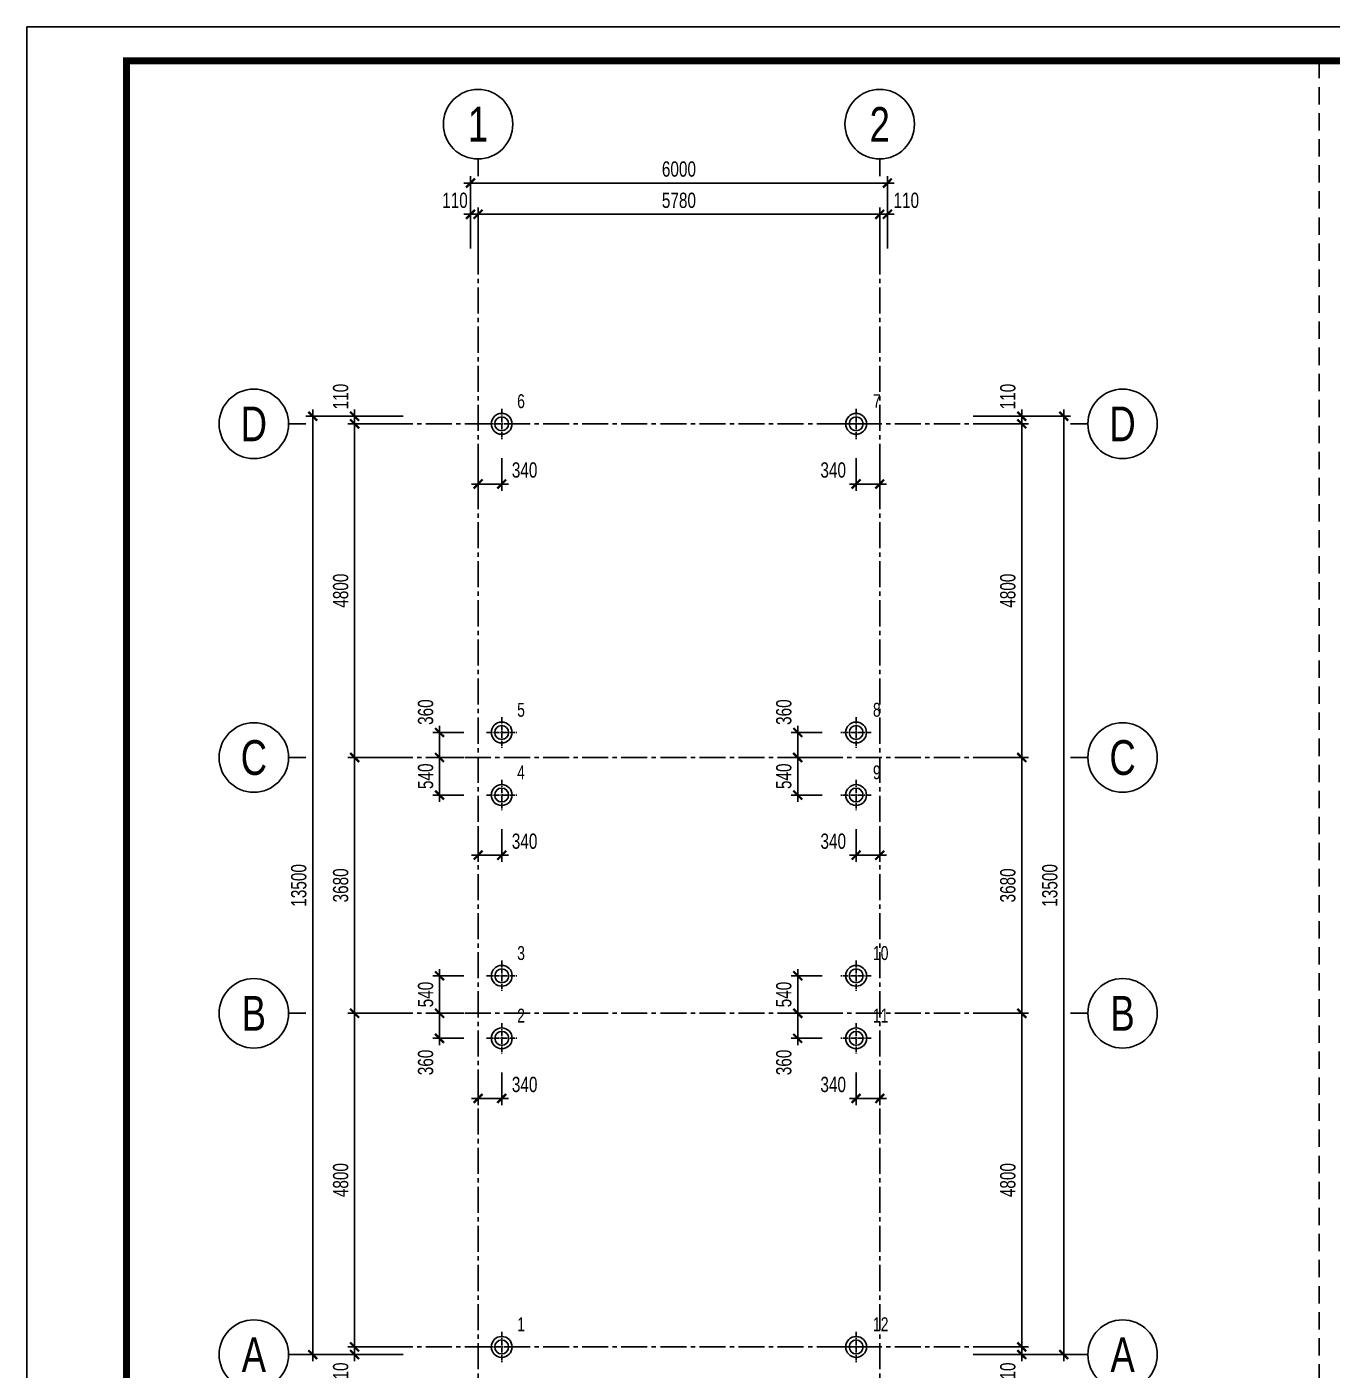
# Model space of a CAD drawing. Header units: millimetres. Extents: x -121190 to 167528, y -50070 to 22631.
# Drawn here: x 65534 to 84318, y -334 to 18992 of the extents above; entities that cross this region are included whole.
import ezdxf
from ezdxf.enums import TextEntityAlignment as Align

# ---------------------------------------------------------------- set-up
doc = ezdxf.new("R2010")
doc.units = ezdxf.units.MM
doc.header["$MEASUREMENT"] = 0
for name, pattern in [('CENTER2', [1.125, 0.75, -0.125, 0.125, -0.125]), ('HIDDEN', [0.375, 0.25, -0.125]), ('Xref Grid A18$0$CENTER2', [1.125, 0.75, -0.125, 0.125, -0.125])]:
    doc.linetypes.add(name, pattern=pattern)
doc.layers.get('DEFPOINTS').update_dxf_attribs({"color": 87})
for name, color, linetype in [('02.DIM', 8, 'Continuous'), ('04.HIDDEN', 8, 'HIDDEN'), ('06.TEXT', 2, 'Continuous'), ('CDC.01.AXIS', 160, 'CENTER2'), ('Xref Grid A18$0$01.AXIS', 160, 'Xref Grid A18$0$CENTER2'), ('Xref Grid A18$0$02.DIM', 8, 'Continuous')]:
    doc.layers.add(name, color=color, linetype=linetype)
doc.layers.add('KHUNGTEN', color=7, linetype='Continuous', lineweight=20)
doc.layers.add('Xref khung ten  A3 TKCS$0$A-KY HIEU', color=34, linetype='Continuous', lineweight=20)
doc.styles.add('SMTEXT', font='3t-unicode.shx', dxfattribs={"width": 0.75})
doc.styles.add('Xref Grid A18$0$BIGTEXT', font='arial.ttf', dxfattribs={"width": 0.8})
doc.styles.add('Xref Grid A18$0$SMTEXT', font='3t-unicode.shx', dxfattribs={"width": 0.75})
doc.dimstyles.new('X1', dxfattribs={"dimtxt": 220, "dimasz": 0.8, "dimexe": 0, "dimexo": 0, "dimgap": 90, "dimtad": 1, "dimdec": 0, "dimzin": 13, "dimdsep": 46, "dimtxsty": 'SMTEXT', "dimblk1": 'CHEO', "dimblk2": 'CHEO', "dimsah": 1, "dimcen": 0, "dimclrd": 256, "dimclre": 256, "dimclrt": 2, "dimadec": 0, "dimazin": 0, "dimtfac": 1, "dimtdec": 0, "dimtix": 1, "dimtmove": 2, "dimatfit": 3, "dimldrblk": 'CHEO', "dimfxl": 1, "dimtolj": 1, "dimtzin": 13, "dimarcsym": 0})
doc.dimstyles.new('Xref Grid A18$0$X1', dxfattribs={"dimtxt": 220, "dimasz": 0.8, "dimexe": 0, "dimexo": 0, "dimgap": 90, "dimtad": 1, "dimdec": 0, "dimzin": 13, "dimdsep": 46, "dimtxsty": 'Xref Grid A18$0$SMTEXT', "dimblk1": 'Xref Grid A18$0$CHEO', "dimblk2": 'Xref Grid A18$0$CHEO', "dimsah": 1, "dimcen": 0, "dimclrd": 256, "dimclre": 256, "dimclrt": 2, "dimadec": 0, "dimazin": 0, "dimtfac": 1, "dimtdec": 0, "dimtix": 1, "dimtmove": 2, "dimatfit": 3, "dimldrblk": 'Xref Grid A18$0$CHEO', "dimfxl": 1, "dimtolj": 1, "dimtzin": 13, "dimarcsym": 0})

# ---------------------------------------------------------------- blocks, each defined once
blk = doc.blocks.new('Xref khung ten  A3 TKCS')
at = {"layer": 'DEFPOINTS', "color": 125}
blk.add_lwpolyline([(-57730.37, -13938.76), (-57310.37, -13938.76), (-57310.37, -13641.76), (-57730.37, -13641.76)], close=True, dxfattribs=at)
at = {"layer": 'Xref khung ten  A3 TKCS$0$A-KY HIEU', "color": 0, "const_width": 1.02}
blk.add_lwpolyline([(-57716.02, -13933.85), (-57716.02, -13646.66), (-57315.38, -13646.66), (-57315.38, -13933.85)], close=True, dxfattribs=at)
blk = doc.blocks.new('A$C758D662A')
at = {"ltscale": 500}
for radius in [300, 200]:
    blk.add_circle((0, 0), radius, dxfattribs=at)
at = {"layer": 'CDC.01.AXIS', "ltscale": 200}
for p, q in [((0, 437), (0, -437)), ((437, 0), (-437, 0))]:
    blk.add_line(p, q, dxfattribs=at)
blk = doc.blocks.new('pile Plan')
at = {"yscale": 0.5, "zscale": 0.5}
for p, xscale in [((89423, 13280), 0.5), ((94524, 13280), 0.5), ((89423, 8840), -0.5), ((94523, 8840), 0.5), ((89423, 7940), -0.5), ((94523, 7940), 0.5), ((89424, 5340), -0.5), ((94524, 5340), 0.5), ((89424, 4440), -0.5), ((94524, 4440), 0.5), ((89423, 0), 0.5), ((94524, 0), 0.5)]:
    blk.add_blockref('A$C758D662A', p, dxfattribs=dict(at, xscale=xscale))
blk = doc.blocks.new('Xref Grid A18$0$CHEO')
at = {"layer": 'Xref Grid A18$0$02.DIM'}
for points in [[(-121, 0), (121, 0)], [(0, 121), (0, -121)]]:
    blk.add_lwpolyline(points, dxfattribs=at)
at = {"layer": 'Xref Grid A18$0$02.DIM', "const_width": 40}
blk.add_lwpolyline([(80, 80), (-80, -81)], dxfattribs=at)
blk = doc.blocks.new('*D738')
at = {"layer": 'DEFPOINTS', "color": 0, "transparency": 16777216}
for p in [(-1076, 4800), (-1076, 0), (-1777, 0)]:
    blk.add_point(p, dxfattribs=at)
at = {"layer": 'Xref Grid A18$0$02.DIM', "lineweight": -2, "transparency": 16777216}
for p, q in [((-1076, 4800), (-1777, 4800)), ((-1777, 4799), (-1777, 1)), ((-1076, 0), (-1777, 0))]:
    blk.add_line(p, q, dxfattribs=at)
at = {"layer": 'Xref Grid A18$0$02.DIM', "lineweight": -2, "transparency": 16777216, "xscale": 0.8, "yscale": 0.8, "zscale": 0.8}
for p, rotation in [((-1777, 4800), 90), ((-1777, 0), 270)]:
    blk.add_blockref('Xref Grid A18$0$CHEO', p, dxfattribs=dict(at, rotation=rotation))
at = {"layer": 'Xref Grid A18$0$02.DIM', "color": 2, "transparency": 16777216, "insert": (-1977, 2400), "char_height": 220, "attachment_point": 5, "rotation": 90, "style": 'Xref Grid A18$0$SMTEXT'}
blk.add_mtext('\\A1;4800', dxfattribs=at)
blk = doc.blocks.new('*D739')
at = {"layer": 'DEFPOINTS', "color": 0, "transparency": 16777216}
for p in [(-1777, 8480), (-1076, 8480), (-1076, 4800)]:
    blk.add_point(p, dxfattribs=at)
at = {"layer": 'Xref Grid A18$0$02.DIM', "lineweight": -2, "transparency": 16777216}
for p, q in [((-1076, 8480), (-1777, 8480)), ((-1777, 4801), (-1777, 8479)), ((-1076, 4800), (-1777, 4800))]:
    blk.add_line(p, q, dxfattribs=at)
at = {"layer": 'Xref Grid A18$0$02.DIM', "lineweight": -2, "transparency": 16777216, "xscale": 0.8, "yscale": 0.8, "zscale": 0.8}
for p, rotation in [((-1777, 8480), 90), ((-1777, 4800), 270)]:
    blk.add_blockref('Xref Grid A18$0$CHEO', p, dxfattribs=dict(at, rotation=rotation))
at = {"layer": 'Xref Grid A18$0$02.DIM', "color": 2, "transparency": 16777216, "insert": (-1977, 6640), "char_height": 220, "attachment_point": 5, "rotation": 90, "style": 'Xref Grid A18$0$SMTEXT'}
blk.add_mtext('\\A1;3680', dxfattribs=at)
blk = doc.blocks.new('*D740')
at = {"layer": 'DEFPOINTS', "color": 0, "transparency": 16777216}
for p in [(-1777, 13280), (-1076, 13280), (-1076, 8480)]:
    blk.add_point(p, dxfattribs=at)
at = {"layer": 'Xref Grid A18$0$02.DIM', "lineweight": -2, "transparency": 16777216}
for p, q in [((-1076, 13280), (-1777, 13280)), ((-1777, 8481), (-1777, 13279)), ((-1076, 8480), (-1777, 8480))]:
    blk.add_line(p, q, dxfattribs=at)
at = {"layer": 'Xref Grid A18$0$02.DIM', "lineweight": -2, "transparency": 16777216, "xscale": 0.8, "yscale": 0.8, "zscale": 0.8}
for p, rotation in [((-1777, 13280), 90), ((-1777, 8480), 270)]:
    blk.add_blockref('Xref Grid A18$0$CHEO', p, dxfattribs=dict(at, rotation=rotation))
at = {"layer": 'Xref Grid A18$0$02.DIM', "color": 2, "transparency": 16777216, "insert": (-1977, 10880), "char_height": 220, "attachment_point": 5, "rotation": 90, "style": 'Xref Grid A18$0$SMTEXT'}
blk.add_mtext('\\A1;4800', dxfattribs=at)
blk = doc.blocks.new('*D752')
at = {"layer": 'DEFPOINTS', "color": 0, "transparency": 16777216}
for p in [(-2380, 13390), (-1076, 13390), (-1076, -110)]:
    blk.add_point(p, dxfattribs=at)
at = {"layer": 'Xref Grid A18$0$02.DIM', "lineweight": -2, "transparency": 16777216}
for p, q in [((-1076, 13390), (-2380, 13390)), ((-2380, -109), (-2380, 13389)), ((-1076, -110), (-2380, -110))]:
    blk.add_line(p, q, dxfattribs=at)
at = {"layer": 'Xref Grid A18$0$02.DIM', "lineweight": -2, "transparency": 16777216, "xscale": 0.8, "yscale": 0.8, "zscale": 0.8}
for p, rotation in [((-2380, 13390), 90), ((-2380, -110), 270)]:
    blk.add_blockref('Xref Grid A18$0$CHEO', p, dxfattribs=dict(at, rotation=rotation))
at = {"layer": 'Xref Grid A18$0$02.DIM', "color": 2, "transparency": 16777216, "insert": (-2580, 6640), "char_height": 220, "attachment_point": 5, "rotation": 90, "style": 'Xref Grid A18$0$SMTEXT'}
blk.add_mtext('\\A1;13500', dxfattribs=at)
blk = doc.blocks.new('*D756')
at = {"layer": 'DEFPOINTS', "color": 0, "transparency": 16777216}
for p in [(-1777, 13390), (-1076, 13390), (-1076, 13280)]:
    blk.add_point(p, dxfattribs=at)
at = {"layer": 'Xref Grid A18$0$02.DIM', "lineweight": -2, "transparency": 16777216}
for p, q in [((-1777, 13391), (-1777, 13392)), ((-1076, 13390), (-1777, 13390)), ((-1777, 13280), (-1777, 13390)), ((-1076, 13280), (-1777, 13280)), ((-1777, 13279), (-1777, 13278))]:
    blk.add_line(p, q, dxfattribs=at)
at = {"layer": 'Xref Grid A18$0$02.DIM', "lineweight": -2, "transparency": 16777216, "xscale": 0.8, "yscale": 0.8, "zscale": 0.8}
for p, rotation in [((-1777, 13390), 270), ((-1777, 13280), 90)]:
    blk.add_blockref('Xref Grid A18$0$CHEO', p, dxfattribs=dict(at, rotation=rotation))
at = {"layer": 'Xref Grid A18$0$02.DIM', "color": 2, "transparency": 16777216, "insert": (-1977, 13673), "char_height": 220, "attachment_point": 5, "rotation": 90, "style": 'Xref Grid A18$0$SMTEXT'}
blk.add_mtext('\\A1;110', dxfattribs=at)
blk = doc.blocks.new('*D757')
at = {"layer": 'DEFPOINTS', "color": 0, "transparency": 16777216}
for p in [(-1076, 0), (-1777, -110), (-1076, -110)]:
    blk.add_point(p, dxfattribs=at)
at = {"layer": 'Xref Grid A18$0$02.DIM', "lineweight": -2, "transparency": 16777216}
for p, q in [((-1777, 1), (-1777, 2)), ((-1076, 0), (-1777, 0)), ((-1777, 0), (-1777, -110)), ((-1076, -110), (-1777, -110)), ((-1777, -111), (-1777, -112))]:
    blk.add_line(p, q, dxfattribs=at)
at = {"layer": 'Xref Grid A18$0$02.DIM', "lineweight": -2, "transparency": 16777216, "xscale": 0.8, "yscale": 0.8, "zscale": 0.8}
for p, rotation in [((-1777, 0), 270), ((-1777, -110), 90)]:
    blk.add_blockref('Xref Grid A18$0$CHEO', p, dxfattribs=dict(at, rotation=rotation))
at = {"layer": 'Xref Grid A18$0$02.DIM', "color": 2, "transparency": 16777216, "insert": (-1977, -408), "char_height": 220, "attachment_point": 5, "rotation": 90, "style": 'Xref Grid A18$0$SMTEXT'}
blk.add_mtext('\\A1;110', dxfattribs=at)
blk = doc.blocks.new('Xref Grid A18$0$_Axis name')
at = {"layer": 'Xref Grid A18$0$02.DIM'}
blk.add_line((0, 2.5), (0, 0), dxfattribs=at)
blk.add_circle((0, 7.5), 5, dxfattribs=at)
at = {"layer": 'Xref Grid A18$0$02.DIM', "style": 'Xref Grid A18$0$BIGTEXT', "width": 0.75}
blk.add_attdef('.', text='', height=5, dxfattribs=at).set_placement((0, 7.5), align=Align.MIDDLE)
blk = doc.blocks.new('*D741')
at = {"layer": 'DEFPOINTS', "color": 0, "transparency": 16777216}
for p in [(7124, 4800), (7124, 0), (7824, 0)]:
    blk.add_point(p, dxfattribs=at)
at = {"layer": 'Xref Grid A18$0$02.DIM', "lineweight": -2, "transparency": 16777216}
for p, q in [((7124, 4800), (7824, 4800)), ((7824, 4799), (7824, 1)), ((7124, 0), (7824, 0))]:
    blk.add_line(p, q, dxfattribs=at)
at = {"layer": 'Xref Grid A18$0$02.DIM', "lineweight": -2, "transparency": 16777216, "xscale": 0.8, "yscale": 0.8, "zscale": 0.8}
for p, rotation in [((7824, 4800), 90), ((7824, 0), 270)]:
    blk.add_blockref('Xref Grid A18$0$CHEO', p, dxfattribs=dict(at, rotation=rotation))
at = {"layer": 'Xref Grid A18$0$02.DIM', "color": 2, "transparency": 16777216, "insert": (7624, 2400), "char_height": 220, "attachment_point": 5, "rotation": 90, "style": 'Xref Grid A18$0$SMTEXT'}
blk.add_mtext('\\A1;4800', dxfattribs=at)
blk = doc.blocks.new('*D742')
at = {"layer": 'DEFPOINTS', "color": 0, "transparency": 16777216}
for p in [(7124, 8480), (7824, 8480), (7124, 4800)]:
    blk.add_point(p, dxfattribs=at)
at = {"layer": 'Xref Grid A18$0$02.DIM', "lineweight": -2, "transparency": 16777216}
for p, q in [((7124, 8480), (7824, 8480)), ((7824, 4801), (7824, 8479)), ((7124, 4800), (7824, 4800))]:
    blk.add_line(p, q, dxfattribs=at)
at = {"layer": 'Xref Grid A18$0$02.DIM', "lineweight": -2, "transparency": 16777216, "xscale": 0.8, "yscale": 0.8, "zscale": 0.8}
for p, rotation in [((7824, 8480), 90), ((7824, 4800), 270)]:
    blk.add_blockref('Xref Grid A18$0$CHEO', p, dxfattribs=dict(at, rotation=rotation))
at = {"layer": 'Xref Grid A18$0$02.DIM', "color": 2, "transparency": 16777216, "insert": (7624, 6640), "char_height": 220, "attachment_point": 5, "rotation": 90, "style": 'Xref Grid A18$0$SMTEXT'}
blk.add_mtext('\\A1;3680', dxfattribs=at)
blk = doc.blocks.new('*D743')
at = {"layer": 'DEFPOINTS', "color": 0, "transparency": 16777216}
for p in [(7124, 13280), (7824, 13280), (7124, 8480)]:
    blk.add_point(p, dxfattribs=at)
at = {"layer": 'Xref Grid A18$0$02.DIM', "lineweight": -2, "transparency": 16777216}
for p, q in [((7124, 13280), (7824, 13280)), ((7824, 8481), (7824, 13279)), ((7124, 8480), (7824, 8480))]:
    blk.add_line(p, q, dxfattribs=at)
at = {"layer": 'Xref Grid A18$0$02.DIM', "lineweight": -2, "transparency": 16777216, "xscale": 0.8, "yscale": 0.8, "zscale": 0.8}
for p, rotation in [((7824, 13280), 90), ((7824, 8480), 270)]:
    blk.add_blockref('Xref Grid A18$0$CHEO', p, dxfattribs=dict(at, rotation=rotation))
at = {"layer": 'Xref Grid A18$0$02.DIM', "color": 2, "transparency": 16777216, "insert": (7624, 10880), "char_height": 220, "attachment_point": 5, "rotation": 90, "style": 'Xref Grid A18$0$SMTEXT'}
blk.add_mtext('\\A1;4800', dxfattribs=at)
blk = doc.blocks.new('*D744')
at = {"layer": 'DEFPOINTS', "color": 0, "transparency": 16777216}
for p in [(7124, 13390), (8428, 13390), (7124, -110)]:
    blk.add_point(p, dxfattribs=at)
at = {"layer": 'Xref Grid A18$0$02.DIM', "lineweight": -2, "transparency": 16777216}
for p, q in [((7124, 13390), (8428, 13390)), ((8428, -109), (8428, 13389)), ((7124, -110), (8428, -110))]:
    blk.add_line(p, q, dxfattribs=at)
at = {"layer": 'Xref Grid A18$0$02.DIM', "lineweight": -2, "transparency": 16777216, "xscale": 0.8, "yscale": 0.8, "zscale": 0.8}
for p, rotation in [((8428, 13390), 90), ((8428, -110), 270)]:
    blk.add_blockref('Xref Grid A18$0$CHEO', p, dxfattribs=dict(at, rotation=rotation))
at = {"layer": 'Xref Grid A18$0$02.DIM', "color": 2, "transparency": 16777216, "insert": (8228, 6640), "char_height": 220, "attachment_point": 5, "rotation": 90, "style": 'Xref Grid A18$0$SMTEXT'}
blk.add_mtext('\\A1;13500', dxfattribs=at)
blk = doc.blocks.new('*D745')
at = {"layer": 'DEFPOINTS', "color": 0, "transparency": 16777216}
for p in [(7124, 13390), (7824, 13390), (7124, 13280)]:
    blk.add_point(p, dxfattribs=at)
at = {"layer": 'Xref Grid A18$0$02.DIM', "lineweight": -2, "transparency": 16777216}
for p, q in [((7124, 13390), (7824, 13390)), ((7824, 13391), (7824, 13392)), ((7824, 13280), (7824, 13390)), ((7124, 13280), (7824, 13280)), ((7824, 13279), (7824, 13278))]:
    blk.add_line(p, q, dxfattribs=at)
at = {"layer": 'Xref Grid A18$0$02.DIM', "lineweight": -2, "transparency": 16777216, "xscale": 0.8, "yscale": 0.8, "zscale": 0.8}
for p, rotation in [((7824, 13390), 270), ((7824, 13280), 90)]:
    blk.add_blockref('Xref Grid A18$0$CHEO', p, dxfattribs=dict(at, rotation=rotation))
at = {"layer": 'Xref Grid A18$0$02.DIM', "color": 2, "transparency": 16777216, "insert": (7624, 13673), "char_height": 220, "attachment_point": 5, "rotation": 90, "style": 'Xref Grid A18$0$SMTEXT'}
blk.add_mtext('\\A1;110', dxfattribs=at)
blk = doc.blocks.new('*D746')
at = {"layer": 'DEFPOINTS', "color": 0, "transparency": 16777216}
for p in [(7124, 0), (7124, -110), (7824, -110)]:
    blk.add_point(p, dxfattribs=at)
at = {"layer": 'Xref Grid A18$0$02.DIM', "lineweight": -2, "transparency": 16777216}
for p, q in [((7124, 0), (7824, 0)), ((7824, 1), (7824, 2)), ((7824, 0), (7824, -110)), ((7124, -110), (7824, -110)), ((7824, -111), (7824, -112))]:
    blk.add_line(p, q, dxfattribs=at)
at = {"layer": 'Xref Grid A18$0$02.DIM', "lineweight": -2, "transparency": 16777216, "xscale": 0.8, "yscale": 0.8, "zscale": 0.8}
for p, rotation in [((7824, 0), 270), ((7824, -110), 90)]:
    blk.add_blockref('Xref Grid A18$0$CHEO', p, dxfattribs=dict(at, rotation=rotation))
at = {"layer": 'Xref Grid A18$0$02.DIM', "color": 2, "transparency": 16777216, "insert": (7624, -408), "char_height": 220, "attachment_point": 5, "rotation": 90, "style": 'Xref Grid A18$0$SMTEXT'}
blk.add_mtext('\\A1;110', dxfattribs=at)
blk = doc.blocks.new('*D747')
at = {"layer": 'DEFPOINTS', "color": 0, "transparency": 16777216}
for p in [(5780, 16295), (0, 15804), (5780, 15804)]:
    blk.add_point(p, dxfattribs=at)
at = {"layer": 'Xref Grid A18$0$02.DIM', "lineweight": -2, "transparency": 16777216}
for p, q in [((0, 15804), (0, 16295)), ((1, 16295), (5779, 16295)), ((5780, 15804), (5780, 16295))]:
    blk.add_line(p, q, dxfattribs=at)
at = {"layer": 'Xref Grid A18$0$02.DIM', "lineweight": -2, "transparency": 16777216, "xscale": 0.8, "yscale": 0.8, "zscale": 0.8, "rotation": 180}
blk.add_blockref('Xref Grid A18$0$CHEO', (0, 16295), dxfattribs=at)
at = {"layer": 'Xref Grid A18$0$02.DIM', "lineweight": -2, "transparency": 16777216, "xscale": 0.8, "yscale": 0.8, "zscale": 0.8}
blk.add_blockref('Xref Grid A18$0$CHEO', (5780, 16295), dxfattribs=at)
at = {"layer": 'Xref Grid A18$0$02.DIM', "color": 2, "transparency": 16777216, "insert": (2890, 16495), "char_height": 220, "attachment_point": 5, "style": 'Xref Grid A18$0$SMTEXT'}
blk.add_mtext('\\A1;5780', dxfattribs=at)
blk = doc.blocks.new('*D748')
at = {"layer": 'DEFPOINTS', "color": 0, "transparency": 16777216}
for p in [(-110, 16295), (-110, 15804), (0, 15804)]:
    blk.add_point(p, dxfattribs=at)
at = {"layer": 'Xref Grid A18$0$02.DIM', "lineweight": -2, "transparency": 16777216}
for p, q in [((-111, 16295), (-112, 16295)), ((-110, 15804), (-110, 16295)), ((0, 16295), (-110, 16295)), ((0, 15804), (0, 16295)), ((1, 16295), (2, 16295))]:
    blk.add_line(p, q, dxfattribs=at)
at = {"layer": 'Xref Grid A18$0$02.DIM', "lineweight": -2, "transparency": 16777216, "xscale": 0.8, "yscale": 0.8, "zscale": 0.8}
blk.add_blockref('Xref Grid A18$0$CHEO', (-110, 16295), dxfattribs=at)
at = {"layer": 'Xref Grid A18$0$02.DIM', "lineweight": -2, "transparency": 16777216, "xscale": 0.8, "yscale": 0.8, "zscale": 0.8, "rotation": 180}
blk.add_blockref('Xref Grid A18$0$CHEO', (0, 16295), dxfattribs=at)
at = {"layer": 'Xref Grid A18$0$02.DIM', "color": 2, "transparency": 16777216, "insert": (-333, 16495), "char_height": 220, "attachment_point": 5, "style": 'Xref Grid A18$0$SMTEXT'}
blk.add_mtext('\\A1;110', dxfattribs=at)
blk = doc.blocks.new('*D749')
at = {"layer": 'DEFPOINTS', "color": 0, "transparency": 16777216}
for p in [(5890, 16295), (5780, 15804), (5890, 15804)]:
    blk.add_point(p, dxfattribs=at)
at = {"layer": 'Xref Grid A18$0$02.DIM', "lineweight": -2, "transparency": 16777216}
for p, q in [((5779, 16295), (5778, 16295)), ((5780, 15804), (5780, 16295)), ((5780, 16295), (5890, 16295)), ((5890, 15804), (5890, 16295)), ((5891, 16295), (5892, 16295))]:
    blk.add_line(p, q, dxfattribs=at)
at = {"layer": 'Xref Grid A18$0$02.DIM', "lineweight": -2, "transparency": 16777216, "xscale": 0.8, "yscale": 0.8, "zscale": 0.8}
blk.add_blockref('Xref Grid A18$0$CHEO', (5780, 16295), dxfattribs=at)
at = {"layer": 'Xref Grid A18$0$02.DIM', "lineweight": -2, "transparency": 16777216, "xscale": 0.8, "yscale": 0.8, "zscale": 0.8, "rotation": 180}
blk.add_blockref('Xref Grid A18$0$CHEO', (5890, 16295), dxfattribs=at)
at = {"layer": 'Xref Grid A18$0$02.DIM', "color": 2, "transparency": 16777216, "insert": (6162, 16495), "char_height": 220, "attachment_point": 5, "style": 'Xref Grid A18$0$SMTEXT'}
blk.add_mtext('\\A1;110', dxfattribs=at)
blk = doc.blocks.new('*D750')
at = {"layer": 'DEFPOINTS', "color": 0, "transparency": 16777216}
for p in [(5890, 16745), (-110, 15804), (5890, 15804)]:
    blk.add_point(p, dxfattribs=at)
at = {"layer": 'Xref Grid A18$0$02.DIM', "lineweight": -2, "transparency": 16777216}
for p, q in [((-110, 15804), (-110, 16745)), ((-109, 16745), (5889, 16745)), ((5890, 15804), (5890, 16745))]:
    blk.add_line(p, q, dxfattribs=at)
at = {"layer": 'Xref Grid A18$0$02.DIM', "lineweight": -2, "transparency": 16777216, "xscale": 0.8, "yscale": 0.8, "zscale": 0.8, "rotation": 180}
blk.add_blockref('Xref Grid A18$0$CHEO', (-110, 16745), dxfattribs=at)
at = {"layer": 'Xref Grid A18$0$02.DIM', "lineweight": -2, "transparency": 16777216, "xscale": 0.8, "yscale": 0.8, "zscale": 0.8}
blk.add_blockref('Xref Grid A18$0$CHEO', (5890, 16745), dxfattribs=at)
at = {"layer": 'Xref Grid A18$0$02.DIM', "color": 2, "transparency": 16777216, "insert": (2890, 16945), "char_height": 220, "attachment_point": 5, "style": 'Xref Grid A18$0$SMTEXT'}
blk.add_mtext('\\A1;6000', dxfattribs=at)
blk = doc.blocks.new('CHEO')
at = {"layer": '02.DIM'}
for points in [[(-121, 0), (121, 0)], [(0, 121), (0, -121)]]:
    blk.add_lwpolyline(points, dxfattribs=at)
at = {"layer": '02.DIM', "const_width": 40}
blk.add_lwpolyline([(80, 80), (-80, -81)], dxfattribs=at)
blk = doc.blocks.new('*D308')
at = {"layer": '02.DIM', "lineweight": -2, "transparency": 16777216}
for p, q in [((72028, 3948), (72028, 3575)), ((72368, 3948), (72368, 3575)), ((72029, 3575), (72367, 3575))]:
    blk.add_line(p, q, dxfattribs=at)
at = {"layer": 'DEFPOINTS', "color": 0, "transparency": 16777216}
for p in [(72028, 3948), (72368, 3948), (72368, 3575)]:
    blk.add_point(p, dxfattribs=at)
at = {"layer": '02.DIM', "lineweight": -2, "transparency": 16777216, "xscale": 0.8, "yscale": 0.8, "zscale": 0.8, "rotation": 180}
blk.add_blockref('CHEO', (72028, 3575), dxfattribs=at)
at = {"layer": '02.DIM', "lineweight": -2, "transparency": 16777216, "xscale": 0.8, "yscale": 0.8, "zscale": 0.8}
blk.add_blockref('CHEO', (72368, 3575), dxfattribs=at)
at = {"layer": '02.DIM', "color": 2, "transparency": 16777216, "insert": (72698, 3775), "char_height": 220, "attachment_point": 5, "style": 'SMTEXT'}
blk.add_mtext('\\A1;340', dxfattribs=at)
blk = doc.blocks.new('*D309')
at = {"layer": '02.DIM', "lineweight": -2, "transparency": 16777216}
for p, q in [((71473, 5341), (71473, 5342)), ((71823, 5340), (71473, 5340)), ((71473, 5340), (71473, 4800)), ((71823, 4800), (71473, 4800)), ((71473, 4799), (71473, 4798))]:
    blk.add_line(p, q, dxfattribs=at)
at = {"layer": 'DEFPOINTS', "color": 0, "transparency": 16777216}
for p in [(71823, 5340), (71473, 4800), (71823, 4800)]:
    blk.add_point(p, dxfattribs=at)
at = {"layer": '02.DIM', "lineweight": -2, "transparency": 16777216, "xscale": 0.8, "yscale": 0.8, "zscale": 0.8}
for p, rotation in [((71473, 5340), 270), ((71473, 4800), 90)]:
    blk.add_blockref('CHEO', p, dxfattribs=dict(at, rotation=rotation))
at = {"layer": '02.DIM', "color": 2, "transparency": 16777216, "insert": (71273, 5070), "char_height": 220, "attachment_point": 5, "rotation": 90, "style": 'SMTEXT'}
blk.add_mtext('\\A1;540', dxfattribs=at)
blk = doc.blocks.new('*D310')
at = {"layer": '02.DIM', "lineweight": -2, "transparency": 16777216}
for p, q in [((71823, 4800), (71473, 4800)), ((71473, 4799), (71473, 4441)), ((71823, 4440), (71473, 4440))]:
    blk.add_line(p, q, dxfattribs=at)
at = {"layer": 'DEFPOINTS', "color": 0, "transparency": 16777216}
for p in [(71823, 4800), (71473, 4440), (71823, 4440)]:
    blk.add_point(p, dxfattribs=at)
at = {"layer": '02.DIM', "lineweight": -2, "transparency": 16777216, "xscale": 0.8, "yscale": 0.8, "zscale": 0.8}
for p, rotation in [((71473, 4800), 90), ((71473, 4440), 270)]:
    blk.add_blockref('CHEO', p, dxfattribs=dict(at, rotation=rotation))
at = {"layer": '02.DIM', "color": 2, "transparency": 16777216, "insert": (71273, 4093), "char_height": 220, "attachment_point": 5, "rotation": 90, "style": 'SMTEXT'}
blk.add_mtext('\\A1;360', dxfattribs=at)
blk = doc.blocks.new('*D311')
at = {"layer": '02.DIM', "lineweight": -2, "transparency": 16777216}
for p, q in [((71473, 8481), (71473, 8482)), ((71823, 8480), (71473, 8480)), ((71473, 7940), (71473, 8480)), ((71823, 7940), (71473, 7940)), ((71473, 7939), (71473, 7938))]:
    blk.add_line(p, q, dxfattribs=at)
at = {"layer": 'DEFPOINTS', "color": 0, "transparency": 16777216}
for p in [(71473, 8480), (71823, 8480), (71823, 7940)]:
    blk.add_point(p, dxfattribs=at)
at = {"layer": '02.DIM', "lineweight": -2, "transparency": 16777216, "xscale": 0.8, "yscale": 0.8, "zscale": 0.8}
for p, rotation in [((71473, 8480), 270), ((71473, 7940), 90)]:
    blk.add_blockref('CHEO', p, dxfattribs=dict(at, rotation=rotation))
at = {"layer": '02.DIM', "color": 2, "transparency": 16777216, "insert": (71273, 8210), "char_height": 220, "attachment_point": 5, "rotation": 90, "style": 'SMTEXT'}
blk.add_mtext('\\A1;540', dxfattribs=at)
blk = doc.blocks.new('*D312')
at = {"layer": '02.DIM', "lineweight": -2, "transparency": 16777216}
for p, q in [((71823, 8840), (71473, 8840)), ((71473, 8481), (71473, 8839)), ((71823, 8480), (71473, 8480))]:
    blk.add_line(p, q, dxfattribs=at)
at = {"layer": 'DEFPOINTS', "color": 0, "transparency": 16777216}
for p in [(71473, 8840), (71823, 8840), (71823, 8480)]:
    blk.add_point(p, dxfattribs=at)
at = {"layer": '02.DIM', "lineweight": -2, "transparency": 16777216, "xscale": 0.8, "yscale": 0.8, "zscale": 0.8}
for p, rotation in [((71473, 8840), 90), ((71473, 8480), 270)]:
    blk.add_blockref('CHEO', p, dxfattribs=dict(at, rotation=rotation))
at = {"layer": '02.DIM', "color": 2, "transparency": 16777216, "insert": (71273, 9133), "char_height": 220, "attachment_point": 5, "rotation": 90, "style": 'SMTEXT'}
blk.add_mtext('\\A1;360', dxfattribs=at)
blk = doc.blocks.new('*D313')
at = {"layer": '02.DIM', "lineweight": -2, "transparency": 16777216}
for p, q in [((72028, 7448), (72028, 7075)), ((72368, 7448), (72368, 7075)), ((72029, 7075), (72367, 7075))]:
    blk.add_line(p, q, dxfattribs=at)
at = {"layer": 'DEFPOINTS', "color": 0, "transparency": 16777216}
for p in [(72028, 7448), (72368, 7448), (72368, 7075)]:
    blk.add_point(p, dxfattribs=at)
at = {"layer": '02.DIM', "lineweight": -2, "transparency": 16777216, "xscale": 0.8, "yscale": 0.8, "zscale": 0.8, "rotation": 180}
blk.add_blockref('CHEO', (72028, 7075), dxfattribs=at)
at = {"layer": '02.DIM', "lineweight": -2, "transparency": 16777216, "xscale": 0.8, "yscale": 0.8, "zscale": 0.8}
blk.add_blockref('CHEO', (72368, 7075), dxfattribs=at)
at = {"layer": '02.DIM', "color": 2, "transparency": 16777216, "insert": (72697, 7275), "char_height": 220, "attachment_point": 5, "style": 'SMTEXT'}
blk.add_mtext('\\A1;340', dxfattribs=at)
blk = doc.blocks.new('*D314')
at = {"layer": '02.DIM', "lineweight": -2, "transparency": 16777216}
for p, q in [((72028, 12788), (72028, 12415)), ((72368, 12788), (72368, 12415)), ((72029, 12415), (72367, 12415))]:
    blk.add_line(p, q, dxfattribs=at)
at = {"layer": 'DEFPOINTS', "color": 0, "transparency": 16777216}
for p in [(72028, 12788), (72368, 12788), (72368, 12415)]:
    blk.add_point(p, dxfattribs=at)
at = {"layer": '02.DIM', "lineweight": -2, "transparency": 16777216, "xscale": 0.8, "yscale": 0.8, "zscale": 0.8, "rotation": 180}
blk.add_blockref('CHEO', (72028, 12415), dxfattribs=at)
at = {"layer": '02.DIM', "lineweight": -2, "transparency": 16777216, "xscale": 0.8, "yscale": 0.8, "zscale": 0.8}
blk.add_blockref('CHEO', (72368, 12415), dxfattribs=at)
at = {"layer": '02.DIM', "color": 2, "transparency": 16777216, "insert": (72697, 12615), "char_height": 220, "attachment_point": 5, "style": 'SMTEXT'}
blk.add_mtext('\\A1;340', dxfattribs=at)
blk = doc.blocks.new('*D315')
at = {"layer": '02.DIM', "lineweight": -2, "transparency": 16777216}
for p, q in [((76628, 5341), (76628, 5342)), ((76978, 5340), (76628, 5340)), ((76628, 5340), (76628, 4800)), ((76978, 4800), (76628, 4800)), ((76628, 4799), (76628, 4798))]:
    blk.add_line(p, q, dxfattribs=at)
at = {"layer": 'DEFPOINTS', "color": 0, "transparency": 16777216}
for p in [(76978, 5340), (76628, 4800), (76978, 4800)]:
    blk.add_point(p, dxfattribs=at)
at = {"layer": '02.DIM', "lineweight": -2, "transparency": 16777216, "xscale": 0.8, "yscale": 0.8, "zscale": 0.8}
for p, rotation in [((76628, 5340), 270), ((76628, 4800), 90)]:
    blk.add_blockref('CHEO', p, dxfattribs=dict(at, rotation=rotation))
at = {"layer": '02.DIM', "color": 2, "transparency": 16777216, "insert": (76428, 5070), "char_height": 220, "attachment_point": 5, "rotation": 90, "style": 'SMTEXT'}
blk.add_mtext('\\A1;540', dxfattribs=at)
blk = doc.blocks.new('*D316')
at = {"layer": '02.DIM', "lineweight": -2, "transparency": 16777216}
for p, q in [((76978, 4800), (76628, 4800)), ((76628, 4799), (76628, 4441)), ((76978, 4440), (76628, 4440))]:
    blk.add_line(p, q, dxfattribs=at)
at = {"layer": 'DEFPOINTS', "color": 0, "transparency": 16777216}
for p in [(76978, 4800), (76628, 4440), (76978, 4440)]:
    blk.add_point(p, dxfattribs=at)
at = {"layer": '02.DIM', "lineweight": -2, "transparency": 16777216, "xscale": 0.8, "yscale": 0.8, "zscale": 0.8}
for p, rotation in [((76628, 4800), 90), ((76628, 4440), 270)]:
    blk.add_blockref('CHEO', p, dxfattribs=dict(at, rotation=rotation))
at = {"layer": '02.DIM', "color": 2, "transparency": 16777216, "insert": (76428, 4093), "char_height": 220, "attachment_point": 5, "rotation": 90, "style": 'SMTEXT'}
blk.add_mtext('\\A1;360', dxfattribs=at)
blk = doc.blocks.new('*D317')
at = {"layer": '02.DIM', "lineweight": -2, "transparency": 16777216}
for p, q in [((76628, 8481), (76628, 8482)), ((76978, 8480), (76628, 8480)), ((76628, 7940), (76628, 8480)), ((76978, 7940), (76628, 7940)), ((76628, 7939), (76628, 7938))]:
    blk.add_line(p, q, dxfattribs=at)
at = {"layer": 'DEFPOINTS', "color": 0, "transparency": 16777216}
for p in [(76628, 8480), (76978, 8480), (76978, 7940)]:
    blk.add_point(p, dxfattribs=at)
at = {"layer": '02.DIM', "lineweight": -2, "transparency": 16777216, "xscale": 0.8, "yscale": 0.8, "zscale": 0.8}
for p, rotation in [((76628, 8480), 270), ((76628, 7940), 90)]:
    blk.add_blockref('CHEO', p, dxfattribs=dict(at, rotation=rotation))
at = {"layer": '02.DIM', "color": 2, "transparency": 16777216, "insert": (76428, 8210), "char_height": 220, "attachment_point": 5, "rotation": 90, "style": 'SMTEXT'}
blk.add_mtext('\\A1;540', dxfattribs=at)
blk = doc.blocks.new('*D318')
at = {"layer": '02.DIM', "lineweight": -2, "transparency": 16777216}
for p, q in [((76978, 8840), (76628, 8840)), ((76628, 8481), (76628, 8839)), ((76978, 8480), (76628, 8480))]:
    blk.add_line(p, q, dxfattribs=at)
at = {"layer": 'DEFPOINTS', "color": 0, "transparency": 16777216}
for p in [(76628, 8840), (76978, 8840), (76978, 8480)]:
    blk.add_point(p, dxfattribs=at)
at = {"layer": '02.DIM', "lineweight": -2, "transparency": 16777216, "xscale": 0.8, "yscale": 0.8, "zscale": 0.8}
for p, rotation in [((76628, 8840), 90), ((76628, 8480), 270)]:
    blk.add_blockref('CHEO', p, dxfattribs=dict(at, rotation=rotation))
at = {"layer": '02.DIM', "color": 2, "transparency": 16777216, "insert": (76428, 9133), "char_height": 220, "attachment_point": 5, "rotation": 90, "style": 'SMTEXT'}
blk.add_mtext('\\A1;360', dxfattribs=at)
blk = doc.blocks.new('*D319')
at = {"layer": '02.DIM', "lineweight": -2, "transparency": 16777216}
for p, q in [((77468, 3948), (77468, 3575)), ((77808, 3948), (77808, 3575)), ((77807, 3575), (77469, 3575))]:
    blk.add_line(p, q, dxfattribs=at)
at = {"layer": 'DEFPOINTS', "color": 0, "transparency": 16777216}
for p in [(77468, 3948), (77808, 3948), (77468, 3575)]:
    blk.add_point(p, dxfattribs=at)
at = {"layer": '02.DIM', "lineweight": -2, "transparency": 16777216, "xscale": 0.8, "yscale": 0.8, "zscale": 0.8, "rotation": 180}
blk.add_blockref('CHEO', (77468, 3575), dxfattribs=at)
at = {"layer": '02.DIM', "lineweight": -2, "transparency": 16777216, "xscale": 0.8, "yscale": 0.8, "zscale": 0.8}
blk.add_blockref('CHEO', (77808, 3575), dxfattribs=at)
at = {"layer": '02.DIM', "color": 2, "transparency": 16777216, "insert": (77138, 3775), "char_height": 220, "attachment_point": 5, "style": 'SMTEXT'}
blk.add_mtext('\\A1;340', dxfattribs=at)
blk = doc.blocks.new('*D320')
at = {"layer": '02.DIM', "lineweight": -2, "transparency": 16777216}
for p, q in [((77468, 7448), (77468, 7075)), ((77808, 7448), (77808, 7075)), ((77807, 7075), (77469, 7075))]:
    blk.add_line(p, q, dxfattribs=at)
at = {"layer": 'DEFPOINTS', "color": 0, "transparency": 16777216}
for p in [(77468, 7448), (77808, 7448), (77468, 7075)]:
    blk.add_point(p, dxfattribs=at)
at = {"layer": '02.DIM', "lineweight": -2, "transparency": 16777216, "xscale": 0.8, "yscale": 0.8, "zscale": 0.8, "rotation": 180}
blk.add_blockref('CHEO', (77468, 7075), dxfattribs=at)
at = {"layer": '02.DIM', "lineweight": -2, "transparency": 16777216, "xscale": 0.8, "yscale": 0.8, "zscale": 0.8}
blk.add_blockref('CHEO', (77808, 7075), dxfattribs=at)
at = {"layer": '02.DIM', "color": 2, "transparency": 16777216, "insert": (77139, 7275), "char_height": 220, "attachment_point": 5, "style": 'SMTEXT'}
blk.add_mtext('\\A1;340', dxfattribs=at)
blk = doc.blocks.new('*D321')
at = {"layer": '02.DIM', "lineweight": -2, "transparency": 16777216}
for p, q in [((77468, 12788), (77468, 12415)), ((77808, 12788), (77808, 12415)), ((77807, 12415), (77469, 12415))]:
    blk.add_line(p, q, dxfattribs=at)
at = {"layer": 'DEFPOINTS', "color": 0, "transparency": 16777216}
for p in [(77468, 12788), (77808, 12788), (77468, 12415)]:
    blk.add_point(p, dxfattribs=at)
at = {"layer": '02.DIM', "lineweight": -2, "transparency": 16777216, "xscale": 0.8, "yscale": 0.8, "zscale": 0.8, "rotation": 180}
blk.add_blockref('CHEO', (77468, 12415), dxfattribs=at)
at = {"layer": '02.DIM', "lineweight": -2, "transparency": 16777216, "xscale": 0.8, "yscale": 0.8, "zscale": 0.8}
blk.add_blockref('CHEO', (77808, 12415), dxfattribs=at)
at = {"layer": '02.DIM', "color": 2, "transparency": 16777216, "insert": (77138, 12615), "char_height": 220, "attachment_point": 5, "style": 'SMTEXT'}
blk.add_mtext('\\A1;340', dxfattribs=at)
blk = doc.blocks.new('Xref Grid A18')
at = {"layer": 'Xref Grid A18$0$01.AXIS', "ltscale": 500}
for p, q in [((0, 15804.1), (0, -2571.1)), ((5780, 15804.1), (5780, -2571.1)), ((-1314.9, 13280), (7123.7, 13280)), ((-1314.9, 8480), (7123.7, 8480)), ((-1314.9, 4800), (7123.7, 4800)), ((-1314.9, 0), (7123.7, 0))]:
    blk.add_line(p, q, dxfattribs=at)
at = {"xscale": 100, "yscale": 100, "zscale": 100}
for p, values in [((0, 16841.7), {'.': '1'}), ((5780, 16841.7), {'.': '2'})]:
    blk.add_blockref('Xref Grid A18$0$_Axis name', p, dxfattribs=at).add_auto_attribs(values)
ref = blk.add_blockref('Xref Grid A18$0$_Axis name', (-2477.1, 13280), dxfattribs=dict(xscale=-100.0000000000003, yscale=100.0000000000003, zscale=100, rotation=90))
ref.add_attrib('.', 'D', dxfattribs={"layer": 'Xref Grid A18$0$02.DIM', "height": 500, "style": 'Xref Grid A18$0$BIGTEXT', "width": 0.75}).set_placement((-3227.1, 13280), align=Align.MIDDLE)
ref = blk.add_blockref('Xref Grid A18$0$_Axis name', (8524.7, 13280), dxfattribs=dict(xscale=100, yscale=100, zscale=100, rotation=270))
ref.add_attrib('.', 'D', dxfattribs={"layer": 'Xref Grid A18$0$02.DIM', "height": 500, "style": 'Xref Grid A18$0$BIGTEXT', "width": 0.75}).set_placement((9274.7, 13280), align=Align.MIDDLE)
ref = blk.add_blockref('Xref Grid A18$0$_Axis name', (-2477.1, 8480), dxfattribs=dict(xscale=-100.0000000000003, yscale=100.0000000000003, zscale=100, rotation=90))
ref.add_attrib('.', 'C', dxfattribs={"layer": 'Xref Grid A18$0$02.DIM', "height": 500, "style": 'Xref Grid A18$0$BIGTEXT', "width": 0.75}).set_placement((-3227.1, 8480), align=Align.MIDDLE)
ref = blk.add_blockref('Xref Grid A18$0$_Axis name', (8524.7, 8480), dxfattribs=dict(xscale=100, yscale=100, zscale=100, rotation=270))
ref.add_attrib('.', 'C', dxfattribs={"layer": 'Xref Grid A18$0$02.DIM', "height": 500, "style": 'Xref Grid A18$0$BIGTEXT', "width": 0.75}).set_placement((9274.7, 8480), align=Align.MIDDLE)
ref = blk.add_blockref('Xref Grid A18$0$_Axis name', (-2477.1, 4800), dxfattribs=dict(xscale=-100.0000000000003, yscale=100.0000000000003, zscale=100, rotation=90))
ref.add_attrib('.', 'B', dxfattribs={"layer": 'Xref Grid A18$0$02.DIM', "height": 500, "style": 'Xref Grid A18$0$BIGTEXT', "width": 0.75}).set_placement((-3227.1, 4800), align=Align.MIDDLE)
ref = blk.add_blockref('Xref Grid A18$0$_Axis name', (8524.7, 4800), dxfattribs=dict(xscale=100, yscale=100, zscale=100, rotation=270))
ref.add_attrib('.', 'B', dxfattribs={"layer": 'Xref Grid A18$0$02.DIM', "height": 500, "style": 'Xref Grid A18$0$BIGTEXT', "width": 0.75}).set_placement((9274.7, 4800), align=Align.MIDDLE)
ref = blk.add_blockref('Xref Grid A18$0$_Axis name', (-2477.1, -110), dxfattribs=dict(xscale=-100.0000000000003, yscale=100.0000000000003, zscale=100, rotation=90))
ref.add_attrib('.', 'A', dxfattribs={"layer": 'Xref Grid A18$0$02.DIM', "height": 500, "style": 'Xref Grid A18$0$BIGTEXT', "width": 0.75}).set_placement((-3227.1, -110), align=Align.MIDDLE)
ref = blk.add_blockref('Xref Grid A18$0$_Axis name', (8524.7, -110), dxfattribs=dict(xscale=100, yscale=100, zscale=100, rotation=270))
ref.add_attrib('.', 'A', dxfattribs={"layer": 'Xref Grid A18$0$02.DIM', "height": 500, "style": 'Xref Grid A18$0$BIGTEXT', "width": 0.75}).set_placement((9274.7, -110), align=Align.MIDDLE)
at = {"layer": 'Xref Grid A18$0$02.DIM'}
for base, p1, p2, picture, middle in [((5890, 16744.9), (-110, 15804.1), (5890, 15804.1), '*D750', (2890, 16944.9)), ((5780, 16295), (0, 15804.1), (5780, 15804.1), '*D747', (2890, 16495))]:
    dim = blk.add_linear_dim(base=base, p1=p1, p2=p2, dimstyle='Xref Grid A18$0$X1', dxfattribs=at)
    dim.commit()
    dim.dimension.update_dxf_attribs({"geometry": picture, "text_midpoint": middle})
for base, p1, p2, picture, middle in [((-110, 16295), (0, 15804.1), (-110, 15804.1), '*D748', (-333.1, 16495)), ((5890, 16295), (5780, 15804.1), (5890, 15804.1), '*D749', (6162, 16495))]:
    dim = blk.add_linear_dim(base=base, p1=p1, p2=p2, dimstyle='Xref Grid A18$0$X1', dxfattribs=at)
    dim.commit()
    dim.dimension.update_dxf_attribs({"geometry": picture, "text_midpoint": middle, "dimtype": 128})
for base, p1, p2, picture, middle in [((-1776.6, 13390), (-1076.1, 13280), (-1076.1, 13390), '*D756', (-1976.6, 13673.5)), ((7824.2, 13390), (7123.7, 13280), (7123.7, 13390), '*D745', (7624.2, 13673.5)), ((-1776.6, -110), (-1076.1, 0), (-1076.1, -110), '*D757', (-1976.6, -408.2)), ((7824.2, -110), (7123.7, 0), (7123.7, -110), '*D746', (7624.2, -408.2))]:
    dim = blk.add_linear_dim(base=base, p1=p1, p2=p2, angle=270, dimstyle='Xref Grid A18$0$X1', dxfattribs=at)
    dim.commit()
    dim.dimension.update_dxf_attribs({"geometry": picture, "text_midpoint": middle, "dimtype": 128})
for base, p1, p2, angle, picture, middle in [((-2380.3, 13390), (-1076.1, -110), (-1076.1, 13390), 90, '*D752', (-2580.3, 6640)), ((-1776.6, 13280), (-1076.1, 8480), (-1076.1, 13280), 270, '*D740', (-1976.6, 10880)), ((8428, 13390), (7123.7, -110), (7123.7, 13390), 90, '*D744', (8228, 6640)), ((7824.2, 13280), (7123.7, 8480), (7123.7, 13280), 270, '*D743', (7624.2, 10880)), ((-1776.6, 8480), (-1076.1, 4800), (-1076.1, 8480), 270, '*D739', (-1976.6, 6640)), ((7824.2, 8480), (7123.7, 4800), (7123.7, 8480), 270, '*D742', (7624.2, 6640)), ((-1776.6, 0), (-1076.1, 4800), (-1076.1, 0), 270, '*D738', (-1976.6, 2400)), ((7824.2, 0), (7123.7, 4800), (7123.7, 0), 270, '*D741', (7624.2, 2400))]:
    dim = blk.add_linear_dim(base=base, p1=p1, p2=p2, angle=angle, dimstyle='Xref Grid A18$0$X1', dxfattribs=at)
    dim.commit()
    dim.dimension.update_dxf_attribs({"geometry": picture, "text_midpoint": middle})

msp = doc.modelspace()

# ---------------------------------------------------------------- linework, layer by layer
at = {"layer": '04.HIDDEN', "ltscale": 1000}
msp.add_line((84134.1, 18501.5), (84134.1, -5087.7), dxfattribs=at)

# ---------------------------------------------------------------- block references
at = {"layer": '02.DIM'}
for name, p in [('Xref Grid A18', (72027.9, 0)), ('pile Plan', (-17055.6, 0))]:
    msp.add_blockref(name, p, dxfattribs=at)
at = {"layer": 'KHUNGTEN', "xscale": 100, "yscale": 100, "zscale": 100}
msp.add_blockref('Xref khung ten  A3 TKCS', (5838570.8, 1383167.5), dxfattribs=at)

# ---------------------------------------------------------------- texts
at = {"layer": '06.TEXT', "style": 'SMTEXT', "width": 0.75}
for s, p in [('6', (72589.8, 13506.6)), ('7', (77711.3, 13506.6)), ('5', (72589.7, 9066.6)), ('8', (77709.9, 9066.6)), ('4', (72589.7, 8166.6)), ('9', (77709.9, 8166.6)), ('3', (72590.8, 5566.6)), ('10', (77710.1, 5566.6)), ('2', (72590.8, 4666.6)), ('11', (77710.1, 4666.6)), ('1', (72590.8, 226.6)), ('12', (77710.5, 226.6))]:
    msp.add_text(s, height=200, dxfattribs=at).set_placement(p)

# ---------------------------------------------------------------- dimensions: what is measured, and where the dimension line sits
at = {"layer": '02.DIM'}
for base, p1, p2, picture, middle in [((72367.8, 12414.7), (72027.9, 12787.8), (72367.8, 12787.8), '*D314', (72697.4, 12614.7)), ((72367.7, 7074.7), (72027.9, 7447.8), (72367.7, 7447.8), '*D313', (72697.4, 7274.7)), ((72367.9, 3574.7), (72028.1, 3947.8), (72367.9, 3947.8), '*D308', (72697.6, 3774.7))]:
    dim = msp.add_linear_dim(base=base, p1=p1, p2=p2, dimstyle='X1', dxfattribs=at)
    dim.commit()
    dim.dimension.update_dxf_attribs({"geometry": picture, "text_midpoint": middle, "dimtype": 160})
for base, p1, p2, angle, picture, middle in [((77468.1, 12414.7), (77807.9, 12787.8), (77468.1, 12787.8), 180, '*D321', (77138.5, 12614.7)), ((71472.7, 8840), (71822.8, 8480), (71822.8, 8840), 90, '*D312', (71272.7, 9133.1)), ((76628.1, 8840), (76978.1, 8480), (76978.1, 8840), 90, '*D318', (76428.1, 9133.1)), ((77468.2, 7074.7), (77808, 7447.8), (77468.2, 7447.8), 180, '*D320', (77138.5, 7274.7)), ((71472.7, 4440), (71822.8, 4800), (71822.8, 4440), 90, '*D310', (71272.7, 4093.5)), ((76628.1, 4440), (76978.1, 4800), (76978.1, 4440), 90, '*D316', (76428.1, 4093.5)), ((77467.9, 3574.7), (77807.8, 3947.8), (77467.9, 3947.8), 180, '*D319', (77138.3, 3774.7))]:
    dim = msp.add_linear_dim(base=base, p1=p1, p2=p2, angle=angle, dimstyle='X1', dxfattribs=at)
    dim.commit()
    dim.dimension.update_dxf_attribs({"geometry": picture, "text_midpoint": middle, "dimtype": 160})
for base, p1, p2, picture, middle in [((71472.7, 8480), (71822.8, 7940), (71822.8, 8480), '*D311', (71272.7, 8210)), ((76628.1, 8480), (76978.1, 7940), (76978.1, 8480), '*D317', (76428.1, 8210)), ((71472.7, 4800), (71822.8, 5340), (71822.8, 4800), '*D309', (71272.7, 5070)), ((76628.1, 4800), (76978.1, 5340), (76978.1, 4800), '*D315', (76428.1, 5070))]:
    dim = msp.add_linear_dim(base=base, p1=p1, p2=p2, angle=90, dimstyle='X1', dxfattribs=at)
    dim.commit()
    dim.dimension.update_dxf_attribs({"geometry": picture, "text_midpoint": middle})

doc.saveas('drawing.dxf')
